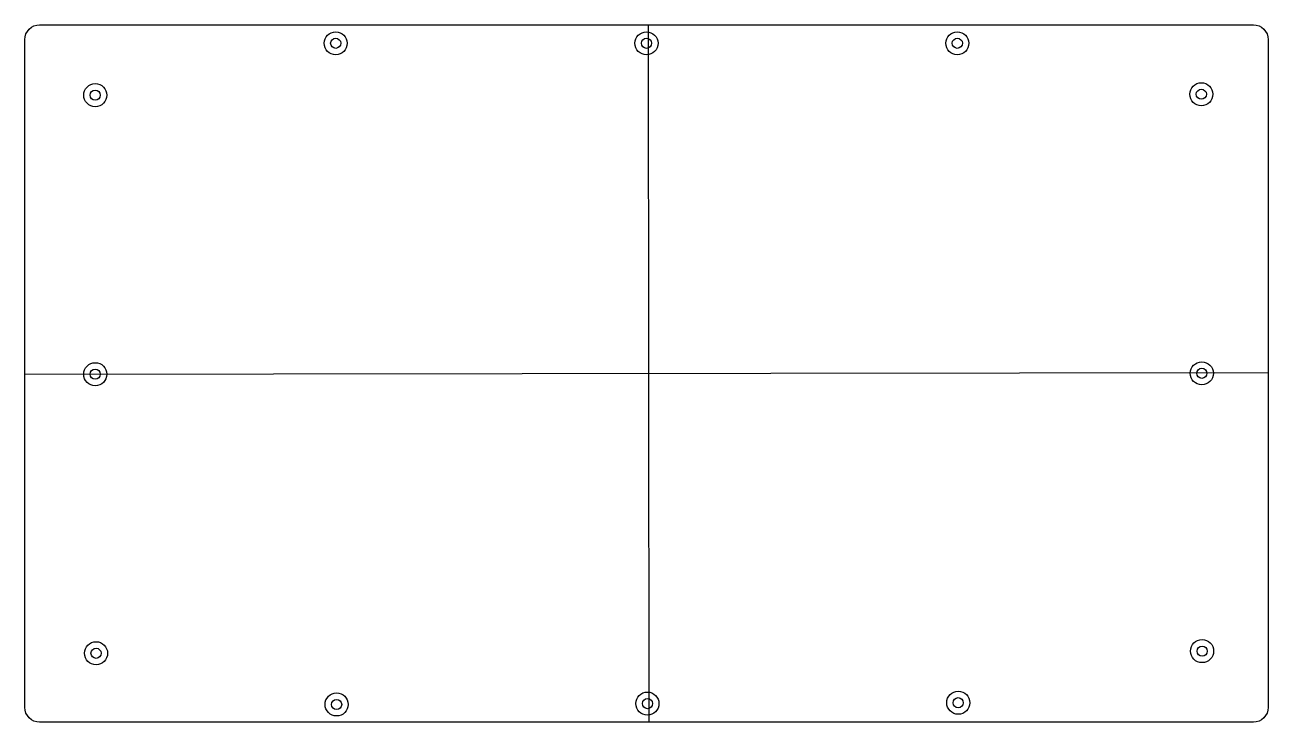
# Model space of a CAD drawing. Header units: millimetres. Extents: x -83 to 590, y -358 to 20.
import ezdxf

# ---------------------------------------------------------------- set-up
doc = ezdxf.new("R2010")
doc.units = ezdxf.units.MM
doc.layers.get('0').update_dxf_attribs({"linetype": 'CONTINUOUS'})

msp = doc.modelspace()

# ---------------------------------------------------------------- linework, layer by layer
for p, q in [((254.62, 20), (254.93, -357.82)), ((-82.87, -169.36), (590.23, -168.42))]:
    msp.add_line(p, q)
msp.add_lwpolyline([(-74.87, 20), (582.23, 20, -0.414214), (590.23, 12), (590.23, -349.83, -0.414214), (582.23, -357.82), (-74.87, -357.82, -0.414214), (-82.87, -349.83), (-82.87, 12, -0.414214)], format="xyb", close=True)
for centre, radius in [((85.41, 10), 6.25), ((253.68, 10), 6.25), ((421.96, 10), 6.25), ((85.41, 10), 2.75), ((253.68, 10), 2.75), ((421.96, 10), 2.75), ((-44.77, -18.1), 6.25), ((554.07, -17.61), 6.25), ((-44.77, -18.1), 2.75), ((554.07, -17.61), 2.75), ((-44.77, -169.3), 6.25), ((-44.77, -169.3), 2.75), ((554.32, -168.81), 6.25), ((554.32, -168.81), 2.75), ((-44.34, -320.51), 6.25), ((554.49, -319.33), 6.25), ((-44.34, -320.51), 2.75), ((554.49, -319.33), 2.75), ((85.91, -348.24), 6.25), ((254.18, -347.77), 6.25), ((422.46, -347.3), 6.25), ((85.91, -348.24), 2.75), ((254.18, -347.77), 2.75), ((422.46, -347.3), 2.75)]:
    msp.add_circle(centre, radius)

doc.saveas('drawing.dxf')
